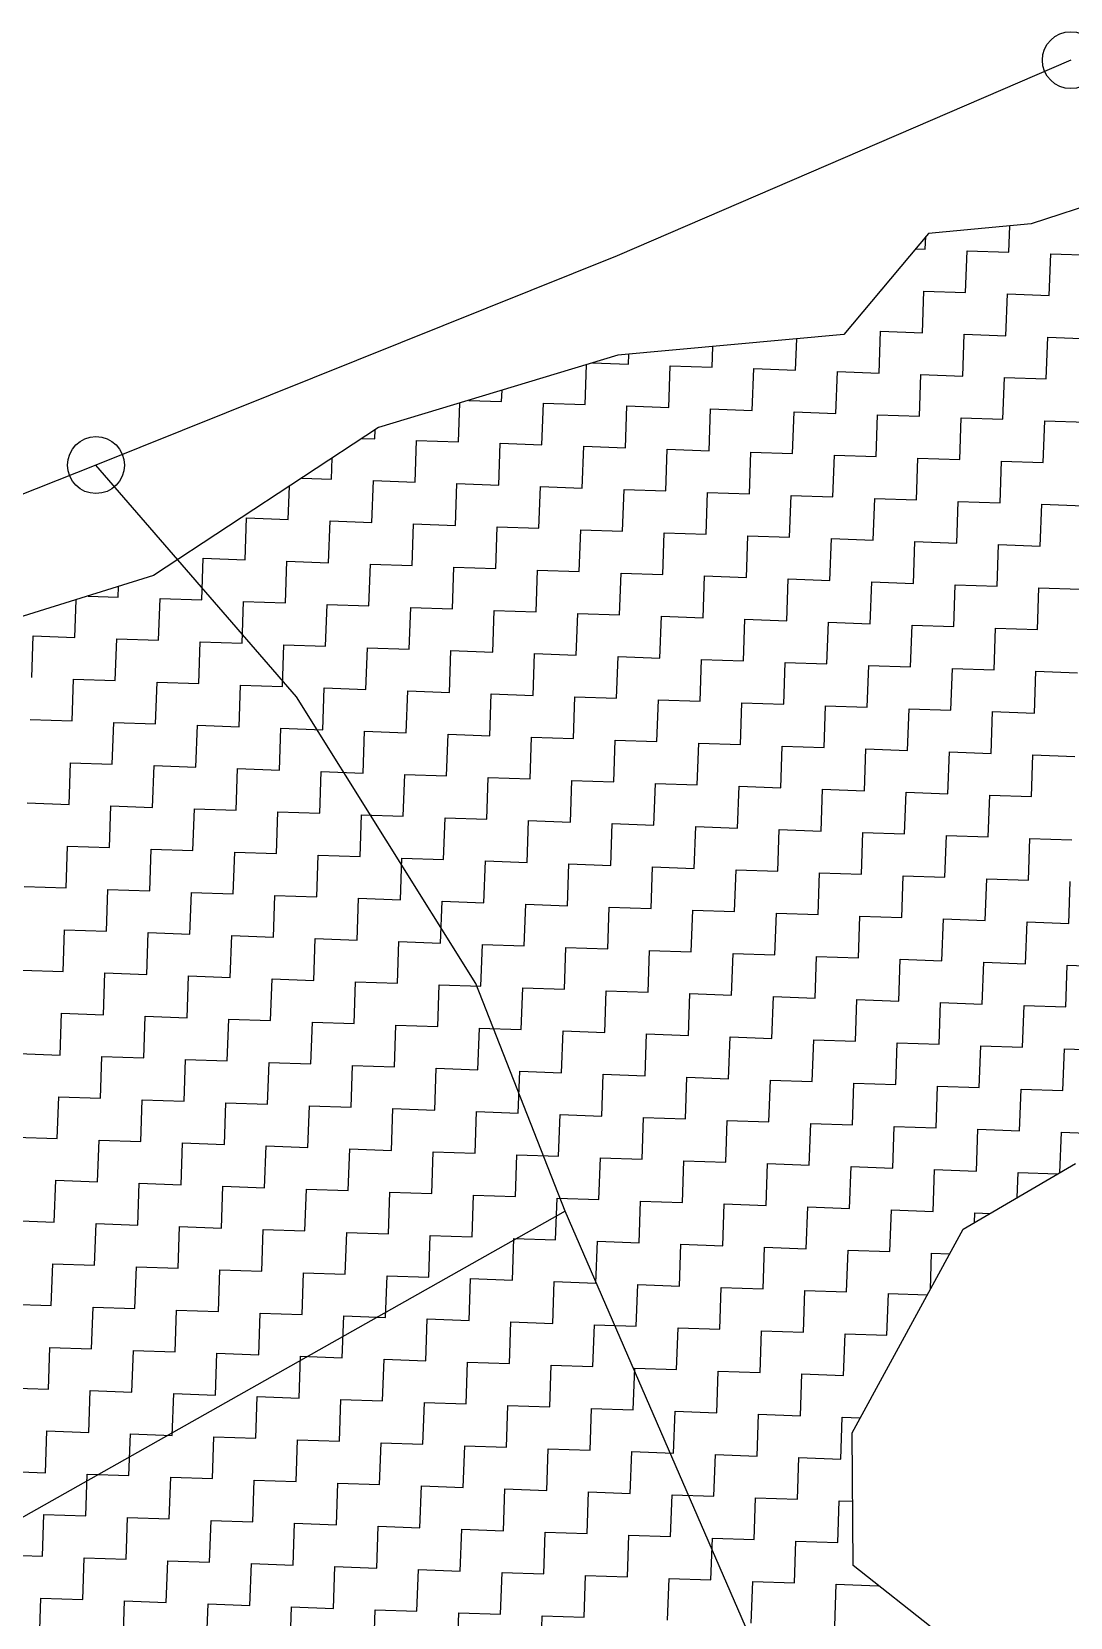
# Model space of a CAD drawing. Header units: metres. Extents: x 287345 to 291891, y 1993918 to 1999987.
# Drawn here: x 289718.4 to 289968.4, y 1999291.8 to 1999673.5 of the extents above; entities that cross this region are included whole.
import ezdxf

# ---------------------------------------------------------------- set-up
doc = ezdxf.new("R2010")
doc.units = ezdxf.units.M
doc.header["$MEASUREMENT"] = 0
for name, color, linetype in [('POLY_HATCH', 12, 'Continuous'), ('POLY_PARCEL', 6, 'Continuous'), ('V_BOUND_LINE', 7, 'Continuous')]:
    doc.layers.add(name, color=color, linetype=linetype)

msp = doc.modelspace()

# ---------------------------------------------------------------- linework, layer by layer
for centre in [(289968.51, 1999666.63), (289733.9, 1999569.15)]:
    msp.add_circle(centre, 6.85)
at = {"layer": 'POLY_HATCH'}
for p, q in [((289985.71, 1999635.98), (289958.99, 1999627.2)), ((289958.99, 1999627.2), (289934.22, 1999624.9)), ((289934.22, 1999624.9), (289913.89, 1999600.61)), ((289913.89, 1999600.61), (289859.49, 1999595.59)), ((289859.49, 1999595.59), (289801.86, 1999578.17)), ((289801.86, 1999578.17), (289747.77, 1999542.56)), ((289747.77, 1999542.56), (289695.75, 1999526.34)), ((289942.63, 1999385.26), (289969.6, 1999400.99)), ((289915.87, 1999336.19), (289942.63, 1999385.26)), ((289916.13, 1999304.22), (289915.87, 1999336.19)), ((289936.42, 1999288.21), (289916.13, 1999304.22))]:
    msp.add_line(p, q, dxfattribs=at)
at = {"layer": 'POLY_HATCH', "linetype": 'Continuous'}
for p, q in [((289953.6, 1999620.41), (289953.82, 1999626.72)), ((289933.49, 1999621.12), (289933.6, 1999624.16)), ((289931.12, 1999621.2), (289933.49, 1999621.12)), ((289943.19, 1999610.71), (289943.55, 1999620.76)), ((289943.55, 1999620.76), (289953.6, 1999620.41)), ((289963.3, 1999610), (289963.66, 1999620.05)), ((289963.66, 1999620.05), (289973.71, 1999619.69)), ((289922.94, 1999611.42), (289923.08, 1999611.42)), ((289923.08, 1999611.42), (289923.09, 1999611.6)), ((289932.78, 1999601.01), (289933.14, 1999611.06)), ((289933.14, 1999611.06), (289943.19, 1999610.71)), ((289952.89, 1999600.3), (289953.24, 1999610.35)), ((289953.24, 1999610.35), (289963.3, 1999610)), ((289922.37, 1999591.31), (289922.73, 1999601.36)), ((289922.73, 1999601.36), (289932.78, 1999601.01)), ((289942.48, 1999590.6), (289942.83, 1999600.65)), ((289942.83, 1999600.65), (289952.89, 1999600.3)), ((289962.59, 1999589.89), (289962.94, 1999599.94)), ((289962.94, 1999599.94), (289973, 1999599.59)), ((289882.15, 1999592.73), (289882.33, 1999597.69)), ((289902.26, 1999592.02), (289902.53, 1999599.56)), ((289851.63, 1999583.75), (289851.97, 1999593.31)), ((289853.41, 1999593.75), (289862.04, 1999593.44)), ((289862.04, 1999593.44), (289862.13, 1999595.83)), ((289871.74, 1999583.03), (289872.1, 1999593.09)), ((289872.1, 1999593.09), (289882.15, 1999592.73)), ((289891.85, 1999582.32), (289892.21, 1999592.38)), ((289892.21, 1999592.38), (289902.26, 1999592.02)), ((289911.96, 1999581.61), (289912.32, 1999591.67)), ((289912.32, 1999591.67), (289922.37, 1999591.31)), ((289932.07, 1999580.9), (289932.42, 1999590.95)), ((289932.42, 1999590.95), (289942.48, 1999590.6)), ((289952.18, 1999580.19), (289952.53, 1999590.24)), ((289952.53, 1999590.24), (289962.59, 1999589.89)), ((289823.6, 1999584.74), (289831.52, 1999584.46)), ((289831.52, 1999584.46), (289831.62, 1999587.16)), ((289821.11, 1999574.76), (289821.44, 1999584.09)), ((289841.22, 1999574.05), (289841.58, 1999584.1)), ((289841.58, 1999584.1), (289851.63, 1999583.75)), ((289861.33, 1999573.34), (289861.69, 1999583.39)), ((289861.69, 1999583.39), (289871.74, 1999583.03)), ((289881.44, 1999572.62), (289881.8, 1999582.68)), ((289881.8, 1999582.68), (289891.85, 1999582.32)), ((289901.55, 1999571.91), (289901.91, 1999581.97)), ((289901.91, 1999581.97), (289911.96, 1999581.61)), ((289921.66, 1999571.2), (289922.01, 1999581.26)), ((289922.01, 1999581.26), (289932.07, 1999580.9)), ((289801, 1999575.47), (289801.08, 1999577.65)), ((289941.77, 1999570.49), (289942.12, 1999580.54)), ((289942.12, 1999580.54), (289952.18, 1999580.19)), ((289961.88, 1999569.78), (289962.23, 1999579.83)), ((289962.23, 1999579.83), (289972.29, 1999579.48)), ((289797.93, 1999575.58), (289801, 1999575.47)), ((289810.7, 1999565.06), (289811.06, 1999575.11)), ((289811.06, 1999575.11), (289821.11, 1999574.76)), ((289830.81, 1999564.35), (289831.17, 1999574.4)), ((289831.17, 1999574.4), (289841.22, 1999574.05)), ((289850.92, 1999563.64), (289851.28, 1999573.69)), ((289851.28, 1999573.69), (289861.33, 1999573.34)), ((289871.03, 1999562.93), (289871.39, 1999572.98)), ((289871.39, 1999572.98), (289881.44, 1999572.62)), ((289790.59, 1999565.77), (289790.77, 1999570.87)), ((289891.14, 1999562.21), (289891.49, 1999572.27)), ((289891.49, 1999572.27), (289901.55, 1999571.91)), ((289911.25, 1999561.5), (289911.6, 1999571.56)), ((289911.6, 1999571.56), (289921.66, 1999571.2)), ((289931.36, 1999560.79), (289931.71, 1999570.84)), ((289931.71, 1999570.84), (289941.77, 1999570.49)), ((289951.47, 1999560.08), (289951.82, 1999570.13)), ((289951.82, 1999570.13), (289961.88, 1999569.78)), ((289783.41, 1999566.03), (289790.59, 1999565.77)), ((289800.29, 1999555.36), (289800.65, 1999565.42)), ((289800.65, 1999565.42), (289810.7, 1999565.06)), ((289780.18, 1999556.07), (289780.47, 1999564.09)), ((289820.4, 1999554.65), (289820.76, 1999564.7)), ((289820.76, 1999564.7), (289830.81, 1999564.35)), ((289840.51, 1999553.94), (289840.87, 1999563.99)), ((289840.87, 1999563.99), (289850.92, 1999563.64)), ((289860.62, 1999553.23), (289860.98, 1999563.28)), ((289860.98, 1999563.28), (289871.03, 1999562.93)), ((289880.73, 1999552.51), (289881.08, 1999562.57)), ((289881.08, 1999562.57), (289891.14, 1999562.21)), ((289900.84, 1999551.8), (289901.19, 1999561.86)), ((289901.19, 1999561.86), (289911.25, 1999561.5)), ((289920.95, 1999551.09), (289921.3, 1999561.15)), ((289921.3, 1999561.15), (289931.36, 1999560.79)), ((289941.06, 1999550.38), (289941.41, 1999560.43)), ((289941.41, 1999560.43), (289951.47, 1999560.08)), ((289961.16, 1999549.67), (289961.52, 1999559.72)), ((289961.52, 1999559.72), (289971.57, 1999559.37)), ((289769.77, 1999546.37), (289770.13, 1999556.43)), ((289770.13, 1999556.43), (289780.18, 1999556.07)), ((289789.88, 1999545.66), (289790.24, 1999555.72)), ((289790.24, 1999555.72), (289800.29, 1999555.36)), ((289809.99, 1999544.95), (289810.35, 1999555.01)), ((289810.35, 1999555.01), (289820.4, 1999554.65)), ((289830.1, 1999544.24), (289830.46, 1999554.29)), ((289830.46, 1999554.29), (289840.51, 1999553.94)), ((289850.21, 1999543.53), (289850.57, 1999553.58)), ((289850.57, 1999553.58), (289860.62, 1999553.23)), ((289870.32, 1999542.82), (289870.67, 1999552.87)), ((289870.67, 1999552.87), (289880.73, 1999552.51)), ((289890.43, 1999542.1), (289890.78, 1999552.16)), ((289890.78, 1999552.16), (289900.84, 1999551.8)), ((289910.54, 1999541.39), (289910.89, 1999551.45)), ((289910.89, 1999551.45), (289920.95, 1999551.09)), ((289930.65, 1999540.68), (289931, 1999550.74)), ((289931, 1999550.74), (289941.06, 1999550.38)), ((289759.36, 1999536.68), (289759.72, 1999546.73)), ((289759.72, 1999546.73), (289769.77, 1999546.37)), ((289950.75, 1999539.97), (289951.11, 1999550.02)), ((289951.11, 1999550.02), (289961.16, 1999549.67)), ((289779.47, 1999535.96), (289779.83, 1999546.02)), ((289779.83, 1999546.02), (289789.88, 1999545.66)), ((289799.58, 1999535.25), (289799.94, 1999545.31)), ((289799.94, 1999545.31), (289809.99, 1999544.95)), ((289819.69, 1999534.54), (289820.05, 1999544.6)), ((289820.05, 1999544.6), (289830.1, 1999544.24)), ((289839.8, 1999533.83), (289840.16, 1999543.88)), ((289840.16, 1999543.88), (289850.21, 1999543.53)), ((289859.91, 1999533.12), (289860.26, 1999543.17)), ((289860.26, 1999543.17), (289870.32, 1999542.82)), ((289880.02, 1999532.41), (289880.37, 1999542.46)), ((289880.37, 1999542.46), (289890.43, 1999542.1)), ((289739.25, 1999537.39), (289739.34, 1999539.94)), ((289900.13, 1999531.69), (289900.48, 1999541.75)), ((289900.48, 1999541.75), (289910.54, 1999541.39)), ((289920.24, 1999530.98), (289920.59, 1999541.04)), ((289920.59, 1999541.04), (289930.65, 1999540.68)), ((289940.34, 1999530.27), (289940.7, 1999540.33)), ((289940.7, 1999540.33), (289950.75, 1999539.97)), ((289960.45, 1999529.56), (289960.81, 1999539.61)), ((289960.81, 1999539.61), (289970.86, 1999539.26)), ((289728.84, 1999527.69), (289729.17, 1999536.76)), ((289731.99, 1999537.64), (289739.25, 1999537.39)), ((289748.95, 1999526.98), (289749.31, 1999537.03)), ((289749.31, 1999537.03), (289759.36, 1999536.68)), ((289769.06, 1999526.27), (289769.42, 1999536.32)), ((289769.42, 1999536.32), (289779.47, 1999535.96)), ((289789.17, 1999525.55), (289789.53, 1999535.61)), ((289789.53, 1999535.61), (289799.58, 1999535.25)), ((289809.28, 1999524.84), (289809.64, 1999534.9)), ((289809.64, 1999534.9), (289819.69, 1999534.54)), ((289829.39, 1999524.13), (289829.74, 1999534.18)), ((289829.74, 1999534.18), (289839.8, 1999533.83)), ((289849.5, 1999523.42), (289849.85, 1999533.47)), ((289849.85, 1999533.47), (289859.91, 1999533.12)), ((289869.61, 1999522.71), (289869.96, 1999532.76)), ((289869.96, 1999532.76), (289880.02, 1999532.41)), ((289889.72, 1999522), (289890.07, 1999532.05)), ((289890.07, 1999532.05), (289900.13, 1999531.69)), ((289909.82, 1999521.28), (289910.18, 1999531.34)), ((289910.18, 1999531.34), (289920.24, 1999530.98)), ((289718.43, 1999517.99), (289718.79, 1999528.04)), ((289718.79, 1999528.04), (289728.84, 1999527.69)), ((289738.54, 1999517.28), (289738.9, 1999527.33)), ((289738.9, 1999527.33), (289748.95, 1999526.98)), ((289929.93, 1999520.57), (289930.29, 1999530.63)), ((289930.29, 1999530.63), (289940.34, 1999530.27)), ((289950.04, 1999519.86), (289950.4, 1999529.92)), ((289950.4, 1999529.92), (289960.45, 1999529.56)), ((289758.65, 1999516.57), (289759.01, 1999526.62)), ((289759.01, 1999526.62), (289769.06, 1999526.27)), ((289778.76, 1999515.85), (289779.12, 1999525.91)), ((289779.12, 1999525.91), (289789.17, 1999525.55)), ((289798.87, 1999515.14), (289799.23, 1999525.2)), ((289799.23, 1999525.2), (289809.28, 1999524.84)), ((289818.98, 1999514.43), (289819.33, 1999524.49)), ((289819.33, 1999524.49), (289829.39, 1999524.13)), ((289839.09, 1999513.72), (289839.44, 1999523.77)), ((289839.44, 1999523.77), (289849.5, 1999523.42)), ((289859.2, 1999513.01), (289859.55, 1999523.06)), ((289859.55, 1999523.06), (289869.61, 1999522.71)), ((289879.31, 1999512.3), (289879.66, 1999522.35)), ((289879.66, 1999522.35), (289889.72, 1999522)), ((289899.41, 1999511.59), (289899.77, 1999521.64)), ((289899.77, 1999521.64), (289909.82, 1999521.28)), ((289919.52, 1999510.87), (289919.88, 1999520.93)), ((289919.88, 1999520.93), (289929.93, 1999520.57)), ((289939.63, 1999510.16), (289939.99, 1999520.22)), ((289939.99, 1999520.22), (289950.04, 1999519.86)), ((289728.13, 1999507.58), (289728.49, 1999517.63)), ((289728.49, 1999517.63), (289738.54, 1999517.28)), ((289748.24, 1999506.87), (289748.6, 1999516.92)), ((289748.6, 1999516.92), (289758.65, 1999516.57)), ((289768.35, 1999506.16), (289768.71, 1999516.21)), ((289768.71, 1999516.21), (289778.76, 1999515.85)), ((289959.74, 1999509.45), (289960.1, 1999519.51)), ((289960.1, 1999519.51), (289970.15, 1999519.15)), ((289788.46, 1999505.44), (289788.82, 1999515.5)), ((289788.82, 1999515.5), (289798.87, 1999515.14)), ((289808.57, 1999504.73), (289808.92, 1999514.79)), ((289808.92, 1999514.79), (289818.98, 1999514.43)), ((289828.68, 1999504.02), (289829.03, 1999514.08)), ((289829.03, 1999514.08), (289839.09, 1999513.72)), ((289848.79, 1999503.31), (289849.14, 1999513.36)), ((289849.14, 1999513.36), (289859.2, 1999513.01)), ((289868.9, 1999502.6), (289869.25, 1999512.65)), ((289869.25, 1999512.65), (289879.31, 1999512.3)), ((289889, 1999501.89), (289889.36, 1999511.94)), ((289889.36, 1999511.94), (289899.41, 1999511.59)), ((289909.11, 1999501.17), (289909.47, 1999511.23)), ((289909.47, 1999511.23), (289919.52, 1999510.87)), ((289929.22, 1999500.46), (289929.58, 1999510.52)), ((289929.58, 1999510.52), (289939.63, 1999510.16)), ((289949.33, 1999499.75), (289949.69, 1999509.81)), ((289949.69, 1999509.81), (289959.74, 1999509.45)), ((289718.08, 1999507.93), (289728.13, 1999507.58)), ((289737.83, 1999497.17), (289738.19, 1999507.22)), ((289738.19, 1999507.22), (289748.24, 1999506.87)), ((289757.94, 1999496.46), (289758.3, 1999506.51)), ((289758.3, 1999506.51), (289768.35, 1999506.16)), ((289778.05, 1999495.75), (289778.4, 1999505.8)), ((289778.4, 1999505.8), (289788.46, 1999505.44)), ((289798.16, 1999495.03), (289798.51, 1999505.09)), ((289798.51, 1999505.09), (289808.57, 1999504.73)), ((289818.27, 1999494.32), (289818.62, 1999504.38)), ((289818.62, 1999504.38), (289828.68, 1999504.02)), ((289838.38, 1999493.61), (289838.73, 1999503.67)), ((289838.73, 1999503.67), (289848.79, 1999503.31)), ((289858.49, 1999492.9), (289858.84, 1999502.95)), ((289858.84, 1999502.95), (289868.9, 1999502.6)), ((289878.59, 1999492.19), (289878.95, 1999502.24)), ((289878.95, 1999502.24), (289889, 1999501.89)), ((289898.7, 1999491.48), (289899.06, 1999501.53)), ((289899.06, 1999501.53), (289909.11, 1999501.17)), ((289918.81, 1999490.76), (289919.17, 1999500.82)), ((289919.17, 1999500.82), (289929.22, 1999500.46)), ((289727.42, 1999487.47), (289727.78, 1999497.52)), ((289727.78, 1999497.52), (289737.83, 1999497.17)), ((289747.53, 1999486.76), (289747.89, 1999496.81)), ((289747.89, 1999496.81), (289757.94, 1999496.46)), ((289938.92, 1999490.05), (289939.28, 1999500.11)), ((289939.28, 1999500.11), (289949.33, 1999499.75)), ((289959.03, 1999489.34), (289959.39, 1999499.4)), ((289959.39, 1999499.4), (289969.44, 1999499.04)), ((289767.64, 1999486.05), (289767.99, 1999496.1)), ((289767.99, 1999496.1), (289778.05, 1999495.75)), ((289787.75, 1999485.34), (289788.1, 1999495.39)), ((289788.1, 1999495.39), (289798.16, 1999495.03)), ((289807.86, 1999484.62), (289808.21, 1999494.68)), ((289808.21, 1999494.68), (289818.27, 1999494.32)), ((289827.97, 1999483.91), (289828.32, 1999493.97)), ((289828.32, 1999493.97), (289838.38, 1999493.61)), ((289848.07, 1999483.2), (289848.43, 1999493.26)), ((289848.43, 1999493.26), (289858.49, 1999492.9)), ((289868.18, 1999482.49), (289868.54, 1999492.54)), ((289868.54, 1999492.54), (289878.59, 1999492.19)), ((289888.29, 1999481.78), (289888.65, 1999491.83)), ((289888.65, 1999491.83), (289898.7, 1999491.48)), ((289908.4, 1999481.07), (289908.76, 1999491.12)), ((289908.76, 1999491.12), (289918.81, 1999490.76)), ((289928.51, 1999480.35), (289928.87, 1999490.41)), ((289928.87, 1999490.41), (289938.92, 1999490.05)), ((289948.62, 1999479.64), (289948.98, 1999489.7)), ((289948.98, 1999489.7), (289959.03, 1999489.34)), ((289717.37, 1999487.83), (289727.42, 1999487.47)), ((289737.12, 1999477.06), (289737.48, 1999487.11)), ((289737.48, 1999487.11), (289747.53, 1999486.76)), ((289757.23, 1999476.35), (289757.58, 1999486.4)), ((289757.58, 1999486.4), (289767.64, 1999486.05)), ((289777.34, 1999475.64), (289777.69, 1999485.69)), ((289777.69, 1999485.69), (289787.75, 1999485.34)), ((289797.45, 1999474.93), (289797.8, 1999484.98)), ((289797.8, 1999484.98), (289807.86, 1999484.62)), ((289817.56, 1999474.21), (289817.91, 1999484.27)), ((289817.91, 1999484.27), (289827.97, 1999483.91)), ((289837.66, 1999473.5), (289838.02, 1999483.56)), ((289838.02, 1999483.56), (289848.07, 1999483.2)), ((289857.77, 1999472.79), (289858.13, 1999482.84)), ((289858.13, 1999482.84), (289868.18, 1999482.49)), ((289877.88, 1999472.08), (289878.24, 1999482.13)), ((289878.24, 1999482.13), (289888.29, 1999481.78)), ((289897.99, 1999471.37), (289898.35, 1999481.42)), ((289898.35, 1999481.42), (289908.4, 1999481.07)), ((289918.1, 1999470.66), (289918.46, 1999480.71)), ((289918.46, 1999480.71), (289928.51, 1999480.35)), ((289938.21, 1999469.94), (289938.57, 1999480)), ((289938.57, 1999480), (289948.62, 1999479.64)), ((289958.32, 1999469.23), (289958.67, 1999479.29)), ((289958.67, 1999479.29), (289968.73, 1999478.93)), ((289726.71, 1999467.36), (289727.07, 1999477.42)), ((289727.07, 1999477.42), (289737.12, 1999477.06)), ((289746.82, 1999466.65), (289747.17, 1999476.7)), ((289747.17, 1999476.7), (289757.23, 1999476.35)), ((289766.93, 1999465.94), (289767.28, 1999475.99)), ((289767.28, 1999475.99), (289777.34, 1999475.64)), ((289787.04, 1999465.23), (289787.39, 1999475.28)), ((289787.39, 1999475.28), (289797.45, 1999474.93)), ((289807.15, 1999464.51), (289807.5, 1999474.57)), ((289807.5, 1999474.57), (289817.56, 1999474.21)), ((289827.25, 1999463.8), (289827.61, 1999473.86)), ((289827.61, 1999473.86), (289837.66, 1999473.5)), ((289847.36, 1999463.09), (289847.72, 1999473.15)), ((289847.72, 1999473.15), (289857.77, 1999472.79)), ((289867.47, 1999462.38), (289867.83, 1999472.43)), ((289867.83, 1999472.43), (289877.88, 1999472.08)), ((289887.58, 1999461.67), (289887.94, 1999471.72)), ((289887.94, 1999471.72), (289897.99, 1999471.37)), ((289907.69, 1999460.96), (289908.05, 1999471.01)), ((289908.05, 1999471.01), (289918.1, 1999470.66)), ((289927.8, 1999460.25), (289928.15, 1999470.3)), ((289928.15, 1999470.3), (289938.21, 1999469.94)), ((289716.65, 1999467.72), (289726.71, 1999467.36)), ((289736.41, 1999456.95), (289736.76, 1999467.01)), ((289736.76, 1999467.01), (289746.82, 1999466.65)), ((289756.52, 1999456.24), (289756.87, 1999466.29)), ((289756.87, 1999466.29), (289766.93, 1999465.94)), ((289947.91, 1999459.53), (289948.26, 1999469.59)), ((289948.26, 1999469.59), (289958.32, 1999469.23)), ((289968.02, 1999458.82), (289968.37, 1999468.88)), ((289776.63, 1999455.53), (289776.98, 1999465.58)), ((289776.98, 1999465.58), (289787.04, 1999465.23)), ((289796.73, 1999454.82), (289797.09, 1999464.87)), ((289797.09, 1999464.87), (289807.15, 1999464.51)), ((289816.84, 1999454.1), (289817.2, 1999464.16)), ((289817.2, 1999464.16), (289827.25, 1999463.8)), ((289836.95, 1999453.39), (289837.31, 1999463.45)), ((289837.31, 1999463.45), (289847.36, 1999463.09)), ((289857.06, 1999452.68), (289857.42, 1999462.74)), ((289857.42, 1999462.74), (289867.47, 1999462.38)), ((289877.17, 1999451.97), (289877.53, 1999462.02)), ((289877.53, 1999462.02), (289887.58, 1999461.67)), ((289897.28, 1999451.26), (289897.64, 1999461.31)), ((289897.64, 1999461.31), (289907.69, 1999460.96)), ((289917.39, 1999450.55), (289917.74, 1999460.6)), ((289917.74, 1999460.6), (289927.8, 1999460.25)), ((289937.5, 1999449.84), (289937.85, 1999459.89)), ((289937.85, 1999459.89), (289947.91, 1999459.53)), ((289957.61, 1999449.12), (289957.96, 1999459.18)), ((289957.96, 1999459.18), (289968.02, 1999458.82)), ((289726, 1999447.25), (289726.35, 1999457.31)), ((289726.35, 1999457.31), (289736.41, 1999456.95)), ((289746.11, 1999446.54), (289746.46, 1999456.6)), ((289746.46, 1999456.6), (289756.52, 1999456.24)), ((289766.22, 1999445.83), (289766.57, 1999455.88)), ((289766.57, 1999455.88), (289776.63, 1999455.53)), ((289786.32, 1999445.12), (289786.68, 1999455.17)), ((289786.68, 1999455.17), (289796.73, 1999454.82)), ((289806.43, 1999444.41), (289806.79, 1999454.46)), ((289806.79, 1999454.46), (289816.84, 1999454.1)), ((289826.54, 1999443.69), (289826.9, 1999453.75)), ((289826.9, 1999453.75), (289836.95, 1999453.39)), ((289846.65, 1999442.98), (289847.01, 1999453.04)), ((289847.01, 1999453.04), (289857.06, 1999452.68)), ((289866.76, 1999442.27), (289867.12, 1999452.33)), ((289867.12, 1999452.33), (289877.17, 1999451.97)), ((289886.87, 1999441.56), (289887.23, 1999451.61)), ((289887.23, 1999451.61), (289897.28, 1999451.26)), ((289906.98, 1999440.85), (289907.33, 1999450.9)), ((289907.33, 1999450.9), (289917.39, 1999450.55)), ((289715.94, 1999447.61), (289726, 1999447.25)), ((289927.09, 1999440.14), (289927.44, 1999450.19)), ((289927.44, 1999450.19), (289937.5, 1999449.84)), ((289947.2, 1999439.42), (289947.55, 1999449.48)), ((289947.55, 1999449.48), (289957.61, 1999449.12)), ((289967.31, 1999438.71), (289967.66, 1999448.77)), ((289967.66, 1999448.77), (289977.72, 1999448.41)), ((289735.7, 1999436.84), (289736.05, 1999446.9)), ((289736.05, 1999446.9), (289746.11, 1999446.54)), ((289755.81, 1999436.13), (289756.16, 1999446.18)), ((289756.16, 1999446.18), (289766.22, 1999445.83)), ((289775.91, 1999435.42), (289776.27, 1999445.47)), ((289776.27, 1999445.47), (289786.32, 1999445.12)), ((289796.02, 1999434.71), (289796.38, 1999444.76)), ((289796.38, 1999444.76), (289806.43, 1999444.41)), ((289816.13, 1999434), (289816.49, 1999444.05)), ((289816.49, 1999444.05), (289826.54, 1999443.69)), ((289836.24, 1999433.28), (289836.6, 1999443.34)), ((289836.6, 1999443.34), (289846.65, 1999442.98)), ((289856.35, 1999432.57), (289856.71, 1999442.63)), ((289856.71, 1999442.63), (289866.76, 1999442.27)), ((289876.46, 1999431.86), (289876.82, 1999441.92)), ((289876.82, 1999441.92), (289886.87, 1999441.56)), ((289896.57, 1999431.15), (289896.92, 1999441.2)), ((289896.92, 1999441.2), (289906.98, 1999440.85)), ((289916.68, 1999430.44), (289917.03, 1999440.49)), ((289917.03, 1999440.49), (289927.09, 1999440.14)), ((289936.79, 1999429.73), (289937.14, 1999439.78)), ((289937.14, 1999439.78), (289947.2, 1999439.42)), ((289725.29, 1999427.14), (289725.64, 1999437.2)), ((289725.64, 1999437.2), (289735.7, 1999436.84)), ((289745.4, 1999426.43), (289745.75, 1999436.49)), ((289745.75, 1999436.49), (289755.81, 1999436.13)), ((289765.5, 1999425.72), (289765.86, 1999435.77)), ((289765.86, 1999435.77), (289775.91, 1999435.42)), ((289956.9, 1999429.01), (289957.25, 1999439.07)), ((289957.25, 1999439.07), (289967.31, 1999438.71)), ((289785.61, 1999425.01), (289785.97, 1999435.06)), ((289785.97, 1999435.06), (289796.02, 1999434.71)), ((289805.72, 1999424.3), (289806.08, 1999434.35)), ((289806.08, 1999434.35), (289816.13, 1999434)), ((289825.83, 1999423.59), (289826.19, 1999433.64)), ((289826.19, 1999433.64), (289836.24, 1999433.28)), ((289845.94, 1999422.87), (289846.3, 1999432.93)), ((289846.3, 1999432.93), (289856.35, 1999432.57)), ((289866.05, 1999422.16), (289866.4, 1999432.22)), ((289866.4, 1999432.22), (289876.46, 1999431.86)), ((289886.16, 1999421.45), (289886.51, 1999431.51)), ((289886.51, 1999431.51), (289896.57, 1999431.15)), ((289906.27, 1999420.74), (289906.62, 1999430.79)), ((289906.62, 1999430.79), (289916.68, 1999430.44)), ((289926.38, 1999420.03), (289926.73, 1999430.08)), ((289926.73, 1999430.08), (289936.79, 1999429.73)), ((289946.48, 1999419.32), (289946.84, 1999429.37)), ((289946.84, 1999429.37), (289956.9, 1999429.01)), ((289966.59, 1999418.6), (289966.95, 1999428.66)), ((289966.95, 1999428.66), (289977, 1999428.3)), ((289715.23, 1999427.5), (289725.29, 1999427.14)), ((289734.98, 1999416.73), (289735.34, 1999426.79)), ((289735.34, 1999426.79), (289745.4, 1999426.43)), ((289755.09, 1999416.02), (289755.45, 1999426.08)), ((289755.45, 1999426.08), (289765.5, 1999425.72)), ((289775.2, 1999415.31), (289775.56, 1999425.36)), ((289775.56, 1999425.36), (289785.61, 1999425.01)), ((289795.31, 1999414.6), (289795.67, 1999424.65)), ((289795.67, 1999424.65), (289805.72, 1999424.3)), ((289815.42, 1999413.89), (289815.78, 1999423.94)), ((289815.78, 1999423.94), (289825.83, 1999423.59)), ((289835.53, 1999413.18), (289835.89, 1999423.23)), ((289835.89, 1999423.23), (289845.94, 1999422.87)), ((289855.64, 1999412.46), (289855.99, 1999422.52)), ((289855.99, 1999422.52), (289866.05, 1999422.16)), ((289875.75, 1999411.75), (289876.1, 1999421.81)), ((289876.1, 1999421.81), (289886.16, 1999421.45)), ((289895.86, 1999411.04), (289896.21, 1999421.09)), ((289896.21, 1999421.09), (289906.27, 1999420.74)), ((289915.97, 1999410.33), (289916.32, 1999420.38)), ((289916.32, 1999420.38), (289926.38, 1999420.03)), ((289724.57, 1999407.03), (289724.93, 1999417.09)), ((289724.93, 1999417.09), (289734.98, 1999416.73)), ((289936.07, 1999409.62), (289936.43, 1999419.67)), ((289936.43, 1999419.67), (289946.48, 1999419.32)), ((289956.18, 1999408.91), (289956.54, 1999418.96)), ((289956.54, 1999418.96), (289966.59, 1999418.6)), ((289744.68, 1999406.32), (289745.04, 1999416.38)), ((289745.04, 1999416.38), (289755.09, 1999416.02)), ((289764.79, 1999405.61), (289765.15, 1999415.67)), ((289765.15, 1999415.67), (289775.2, 1999415.31)), ((289784.9, 1999404.9), (289785.26, 1999414.95)), ((289785.26, 1999414.95), (289795.31, 1999414.6)), ((289805.01, 1999404.19), (289805.37, 1999414.24)), ((289805.37, 1999414.24), (289815.42, 1999413.89)), ((289825.12, 1999403.48), (289825.48, 1999413.53)), ((289825.48, 1999413.53), (289835.53, 1999413.18)), ((289845.23, 1999402.76), (289845.58, 1999412.82)), ((289845.58, 1999412.82), (289855.64, 1999412.46)), ((289865.34, 1999402.05), (289865.69, 1999412.11)), ((289865.69, 1999412.11), (289875.75, 1999411.75)), ((289885.45, 1999401.34), (289885.8, 1999411.4)), ((289885.8, 1999411.4), (289895.86, 1999411.04)), ((289905.56, 1999400.63), (289905.91, 1999410.68)), ((289905.91, 1999410.68), (289915.97, 1999410.33)), ((289925.66, 1999399.92), (289926.02, 1999409.97)), ((289926.02, 1999409.97), (289936.07, 1999409.62)), ((289945.77, 1999399.21), (289946.13, 1999409.26)), ((289946.13, 1999409.26), (289956.18, 1999408.91)), ((289714.52, 1999407.39), (289724.57, 1999407.03)), ((289734.27, 1999396.62), (289734.63, 1999406.68)), ((289734.63, 1999406.68), (289744.68, 1999406.32)), ((289754.38, 1999395.91), (289754.74, 1999405.97)), ((289754.74, 1999405.97), (289764.79, 1999405.61)), ((289774.49, 1999395.2), (289774.85, 1999405.26)), ((289774.85, 1999405.26), (289784.9, 1999404.9)), ((289965.89, 1999398.82), (289966.24, 1999408.55)), ((289966.24, 1999408.55), (289976.29, 1999408.19)), ((289794.6, 1999394.49), (289794.96, 1999404.54)), ((289794.96, 1999404.54), (289805.01, 1999404.19)), ((289814.71, 1999393.78), (289815.07, 1999403.83)), ((289815.07, 1999403.83), (289825.12, 1999403.48)), ((289834.82, 1999393.07), (289835.17, 1999403.12)), ((289835.17, 1999403.12), (289845.23, 1999402.76)), ((289854.93, 1999392.35), (289855.28, 1999402.41)), ((289855.28, 1999402.41), (289865.34, 1999402.05)), ((289875.04, 1999391.64), (289875.39, 1999401.7)), ((289875.39, 1999401.7), (289885.45, 1999401.34)), ((289895.15, 1999390.93), (289895.5, 1999400.99)), ((289895.5, 1999400.99), (289905.56, 1999400.63)), ((289915.25, 1999390.22), (289915.61, 1999400.27)), ((289915.61, 1999400.27), (289925.66, 1999399.92)), ((289935.36, 1999389.51), (289935.72, 1999399.56)), ((289935.72, 1999399.56), (289945.77, 1999399.21)), ((289955.61, 1999392.83), (289955.83, 1999398.85)), ((289955.83, 1999398.85), (289965.36, 1999398.51)), ((289723.86, 1999386.93), (289724.22, 1999396.98)), ((289724.22, 1999396.98), (289734.27, 1999396.62)), ((289743.97, 1999386.21), (289744.33, 1999396.27)), ((289744.33, 1999396.27), (289754.38, 1999395.91)), ((289764.08, 1999385.5), (289764.44, 1999395.56)), ((289764.44, 1999395.56), (289774.49, 1999395.2)), ((289784.19, 1999384.79), (289784.55, 1999394.85)), ((289784.55, 1999394.85), (289794.6, 1999394.49)), ((289804.3, 1999384.08), (289804.65, 1999394.13)), ((289804.65, 1999394.13), (289814.71, 1999393.78)), ((289824.41, 1999383.37), (289824.76, 1999393.42)), ((289824.76, 1999393.42), (289834.82, 1999393.07)), ((289844.52, 1999382.66), (289844.87, 1999392.71)), ((289844.87, 1999392.71), (289854.93, 1999392.35)), ((289864.63, 1999381.94), (289864.98, 1999392)), ((289864.98, 1999392), (289875.04, 1999391.64)), ((289884.73, 1999381.23), (289885.09, 1999391.29)), ((289885.09, 1999391.29), (289895.15, 1999390.93)), ((289904.84, 1999380.52), (289905.2, 1999390.58)), ((289905.2, 1999390.58), (289915.25, 1999390.22)), ((289924.95, 1999379.81), (289925.31, 1999389.86)), ((289925.31, 1999389.86), (289935.36, 1999389.51)), ((289713.81, 1999387.28), (289723.86, 1999386.93)), ((289733.56, 1999376.52), (289733.92, 1999386.57)), ((289733.92, 1999386.57), (289743.97, 1999386.21)), ((289945.34, 1999386.84), (289945.42, 1999389.15)), ((289945.42, 1999389.15), (289949.08, 1999389.02)), ((289753.67, 1999375.8), (289754.03, 1999385.86)), ((289754.03, 1999385.86), (289764.08, 1999385.5)), ((289773.78, 1999375.09), (289774.14, 1999385.15)), ((289774.14, 1999385.15), (289784.19, 1999384.79)), ((289793.89, 1999374.38), (289794.24, 1999384.43)), ((289794.24, 1999384.43), (289804.3, 1999384.08)), ((289814, 1999373.67), (289814.35, 1999383.72)), ((289814.35, 1999383.72), (289824.41, 1999383.37)), ((289834.11, 1999372.96), (289834.46, 1999383.01)), ((289834.46, 1999383.01), (289844.52, 1999382.66)), ((289854.22, 1999372.25), (289854.57, 1999382.3)), ((289854.57, 1999382.3), (289864.63, 1999381.94)), ((289874.32, 1999371.53), (289874.68, 1999381.59)), ((289874.68, 1999381.59), (289884.73, 1999381.23)), ((289894.43, 1999370.82), (289894.79, 1999380.88)), ((289894.79, 1999380.88), (289904.84, 1999380.52)), ((289914.54, 1999370.11), (289914.9, 1999380.17)), ((289914.9, 1999380.17), (289924.95, 1999379.81)), ((289934.7, 1999370.72), (289935.01, 1999379.45)), ((289935.01, 1999379.45), (289939.38, 1999379.3)), ((289723.15, 1999366.82), (289723.51, 1999376.87)), ((289723.51, 1999376.87), (289733.56, 1999376.52)), ((289743.26, 1999366.1), (289743.62, 1999376.16)), ((289743.62, 1999376.16), (289753.67, 1999375.8)), ((289763.37, 1999365.39), (289763.73, 1999375.45)), ((289763.73, 1999375.45), (289773.78, 1999375.09)), ((289783.48, 1999364.68), (289783.83, 1999374.74)), ((289783.83, 1999374.74), (289793.89, 1999374.38)), ((289803.59, 1999363.97), (289803.94, 1999374.02)), ((289803.94, 1999374.02), (289814, 1999373.67)), ((289823.7, 1999363.26), (289824.05, 1999373.31)), ((289824.05, 1999373.31), (289834.11, 1999372.96)), ((289843.81, 1999362.55), (289844.16, 1999372.6)), ((289844.16, 1999372.6), (289854.22, 1999372.25)), ((289863.91, 1999361.84), (289864.27, 1999371.89)), ((289864.27, 1999371.89), (289874.32, 1999371.53)), ((289884.02, 1999361.12), (289884.38, 1999371.18)), ((289884.38, 1999371.18), (289894.43, 1999370.82)), ((289713.1, 1999367.17), (289723.15, 1999366.82)), ((289904.13, 1999360.41), (289904.49, 1999370.47)), ((289904.49, 1999370.47), (289914.54, 1999370.11)), ((289924.24, 1999359.7), (289924.6, 1999369.76)), ((289924.6, 1999369.76), (289933.99, 1999369.42)), ((289732.85, 1999356.41), (289733.21, 1999366.46)), ((289733.21, 1999366.46), (289743.26, 1999366.1)), ((289752.96, 1999355.69), (289753.31, 1999365.75)), ((289753.31, 1999365.75), (289763.37, 1999365.39)), ((289773.07, 1999354.98), (289773.42, 1999365.04)), ((289773.42, 1999365.04), (289783.48, 1999364.68)), ((289793.18, 1999354.27), (289793.53, 1999364.33)), ((289793.53, 1999364.33), (289803.59, 1999363.97)), ((289813.29, 1999353.56), (289813.64, 1999363.61)), ((289813.64, 1999363.61), (289823.7, 1999363.26)), ((289833.4, 1999352.85), (289833.75, 1999362.9)), ((289833.75, 1999362.9), (289843.81, 1999362.55)), ((289853.5, 1999352.14), (289853.86, 1999362.19)), ((289853.86, 1999362.19), (289863.91, 1999361.84)), ((289873.61, 1999351.42), (289873.97, 1999361.48)), ((289873.97, 1999361.48), (289884.02, 1999361.12)), ((289893.72, 1999350.71), (289894.08, 1999360.77)), ((289894.08, 1999360.77), (289904.13, 1999360.41)), ((289913.83, 1999350), (289914.19, 1999360.06)), ((289914.19, 1999360.06), (289924.24, 1999359.7)), ((289722.44, 1999346.71), (289722.8, 1999356.76)), ((289722.8, 1999356.76), (289732.85, 1999356.41)), ((289742.55, 1999346), (289742.9, 1999356.05)), ((289742.9, 1999356.05), (289752.96, 1999355.69)), ((289762.66, 1999345.28), (289763.01, 1999355.34)), ((289763.01, 1999355.34), (289773.07, 1999354.98)), ((289782.77, 1999344.57), (289783.12, 1999354.63)), ((289783.12, 1999354.63), (289793.18, 1999354.27)), ((289802.88, 1999343.86), (289803.23, 1999353.92)), ((289803.23, 1999353.92), (289813.29, 1999353.56)), ((289822.98, 1999343.15), (289823.34, 1999353.2)), ((289823.34, 1999353.2), (289833.4, 1999352.85)), ((289843.09, 1999342.44), (289843.45, 1999352.49)), ((289843.45, 1999352.49), (289853.5, 1999352.14)), ((289863.2, 1999341.73), (289863.56, 1999351.78)), ((289863.56, 1999351.78), (289873.61, 1999351.42)), ((289883.31, 1999341.01), (289883.67, 1999351.07)), ((289883.67, 1999351.07), (289893.72, 1999350.71)), ((289903.42, 1999340.3), (289903.78, 1999350.36)), ((289903.78, 1999350.36), (289913.83, 1999350)), ((289712.39, 1999347.06), (289722.44, 1999346.71)), ((289732.14, 1999336.3), (289732.49, 1999346.35)), ((289732.49, 1999346.35), (289742.55, 1999346)), ((289752.25, 1999335.59), (289752.6, 1999345.64)), ((289752.6, 1999345.64), (289762.66, 1999345.28)), ((289772.36, 1999334.87), (289772.71, 1999344.93)), ((289772.71, 1999344.93), (289782.77, 1999344.57)), ((289792.47, 1999334.16), (289792.82, 1999344.22)), ((289792.82, 1999344.22), (289802.88, 1999343.86)), ((289812.57, 1999333.45), (289812.93, 1999343.51)), ((289812.93, 1999343.51), (289822.98, 1999343.15)), ((289832.68, 1999332.74), (289833.04, 1999342.79)), ((289833.04, 1999342.79), (289843.09, 1999342.44)), ((289852.79, 1999332.03), (289853.15, 1999342.08)), ((289853.15, 1999342.08), (289863.2, 1999341.73)), ((289872.9, 1999331.32), (289873.26, 1999341.37)), ((289873.26, 1999341.37), (289883.31, 1999341.01)), ((289893.01, 1999330.6), (289893.37, 1999340.66)), ((289893.37, 1999340.66), (289903.42, 1999340.3)), ((289721.73, 1999326.6), (289722.08, 1999336.65)), ((289722.08, 1999336.65), (289732.14, 1999336.3)), ((289913.12, 1999329.89), (289913.48, 1999339.95)), ((289913.48, 1999339.95), (289917.83, 1999339.79)), ((289741.84, 1999325.89), (289742.19, 1999335.94)), ((289742.19, 1999335.94), (289752.25, 1999335.59)), ((289761.95, 1999325.18), (289762.3, 1999335.23)), ((289762.3, 1999335.23), (289772.36, 1999334.87)), ((289782.06, 1999324.46), (289782.41, 1999334.52)), ((289782.41, 1999334.52), (289792.47, 1999334.16)), ((289802.16, 1999323.75), (289802.52, 1999333.81)), ((289802.52, 1999333.81), (289812.57, 1999333.45)), ((289822.27, 1999323.04), (289822.63, 1999333.09)), ((289822.63, 1999333.09), (289832.68, 1999332.74)), ((289842.38, 1999322.33), (289842.74, 1999332.38)), ((289842.74, 1999332.38), (289852.79, 1999332.03)), ((289862.49, 1999321.62), (289862.85, 1999331.67)), ((289862.85, 1999331.67), (289872.9, 1999331.32)), ((289882.6, 1999320.91), (289882.96, 1999330.96)), ((289882.96, 1999330.96), (289893.01, 1999330.6)), ((289902.71, 1999320.19), (289903.06, 1999330.25)), ((289903.06, 1999330.25), (289913.12, 1999329.89)), ((289711.67, 1999326.95), (289721.73, 1999326.6)), ((289731.43, 1999316.19), (289731.78, 1999326.24)), ((289731.78, 1999326.24), (289741.84, 1999325.89)), ((289751.54, 1999315.48), (289751.89, 1999325.53)), ((289751.89, 1999325.53), (289761.95, 1999325.18)), ((289771.64, 1999314.76), (289772, 1999324.82)), ((289772, 1999324.82), (289782.06, 1999324.46)), ((289791.75, 1999314.05), (289792.11, 1999324.11)), ((289792.11, 1999324.11), (289802.16, 1999323.75)), ((289811.86, 1999313.34), (289812.22, 1999323.4)), ((289812.22, 1999323.4), (289822.27, 1999323.04)), ((289831.97, 1999312.63), (289832.33, 1999322.68)), ((289832.33, 1999322.68), (289842.38, 1999322.33)), ((289852.08, 1999311.92), (289852.44, 1999321.97)), ((289852.44, 1999321.97), (289862.49, 1999321.62)), ((289872.19, 1999311.21), (289872.55, 1999321.26)), ((289872.55, 1999321.26), (289882.6, 1999320.91)), ((289892.3, 1999310.5), (289892.65, 1999320.55)), ((289892.65, 1999320.55), (289902.71, 1999320.19)), ((289912.41, 1999309.78), (289912.76, 1999319.84)), ((289912.76, 1999319.84), (289916, 1999319.72)), ((289721.02, 1999306.49), (289721.37, 1999316.54)), ((289721.37, 1999316.54), (289731.43, 1999316.19)), ((289741.13, 1999305.78), (289741.48, 1999315.83)), ((289741.48, 1999315.83), (289751.54, 1999315.48)), ((289761.23, 1999305.07), (289761.59, 1999315.12)), ((289761.59, 1999315.12), (289771.64, 1999314.76)), ((289781.34, 1999304.35), (289781.7, 1999314.41)), ((289781.7, 1999314.41), (289791.75, 1999314.05)), ((289801.45, 1999303.64), (289801.81, 1999313.7)), ((289801.81, 1999313.7), (289811.86, 1999313.34)), ((289821.56, 1999302.93), (289821.92, 1999312.99)), ((289821.92, 1999312.99), (289831.97, 1999312.63)), ((289841.67, 1999302.22), (289842.03, 1999312.27)), ((289842.03, 1999312.27), (289852.08, 1999311.92)), ((289861.78, 1999301.51), (289862.14, 1999311.56)), ((289862.14, 1999311.56), (289872.19, 1999311.21)), ((289881.89, 1999300.8), (289882.24, 1999310.85)), ((289882.24, 1999310.85), (289892.3, 1999310.5)), ((289902, 1999300.09), (289902.35, 1999310.14)), ((289902.35, 1999310.14), (289912.41, 1999309.78)), ((289710.96, 1999306.85), (289721.02, 1999306.49)), ((289730.72, 1999296.08), (289731.07, 1999306.13)), ((289731.07, 1999306.13), (289741.13, 1999305.78)), ((289750.82, 1999295.37), (289751.18, 1999305.42)), ((289751.18, 1999305.42), (289761.23, 1999305.07)), ((289770.93, 1999294.66), (289771.29, 1999304.71)), ((289771.29, 1999304.71), (289781.34, 1999304.35)), ((289791.04, 1999293.94), (289791.4, 1999304)), ((289791.4, 1999304), (289801.45, 1999303.64)), ((289811.15, 1999293.23), (289811.51, 1999303.29)), ((289811.51, 1999303.29), (289821.56, 1999302.93)), ((289831.26, 1999292.52), (289831.62, 1999302.58)), ((289831.62, 1999302.58), (289841.67, 1999302.22)), ((289851.37, 1999291.81), (289851.73, 1999301.86)), ((289851.73, 1999301.86), (289861.78, 1999301.51)), ((289871.48, 1999291.1), (289871.83, 1999301.15)), ((289871.83, 1999301.15), (289881.89, 1999300.8)), ((289891.59, 1999290.39), (289891.94, 1999300.44)), ((289891.94, 1999300.44), (289902, 1999300.09)), ((289911.7, 1999289.67), (289912.05, 1999299.73)), ((289912.05, 1999299.73), (289922.11, 1999299.37)), ((289922.11, 1999299.37), (289922.11, 1999299.49)), ((289720.31, 1999286.38), (289720.66, 1999296.43)), ((289720.66, 1999296.43), (289730.72, 1999296.08)), ((289740.41, 1999285.67), (289740.77, 1999295.72)), ((289740.77, 1999295.72), (289750.82, 1999295.37)), ((289760.52, 1999284.96), (289760.88, 1999295.01)), ((289760.88, 1999295.01), (289770.93, 1999294.66)), ((289780.63, 1999284.25), (289780.99, 1999294.3)), ((289780.99, 1999294.3), (289791.04, 1999293.94)), ((289800.74, 1999283.53), (289801.1, 1999293.59)), ((289801.1, 1999293.59), (289811.15, 1999293.23)), ((289820.85, 1999282.82), (289821.21, 1999292.88)), ((289821.21, 1999292.88), (289831.26, 1999292.52)), ((289840.96, 1999282.11), (289841.31, 1999292.17)), ((289841.31, 1999292.17), (289851.37, 1999291.81))]:
    msp.add_line(p, q, dxfattribs=at)
at = {"layer": 'POLY_PARCEL'}
for p, q in [((289782.13, 1999513.34), (289733.9, 1999569.15)), ((289825.33, 1999444.35), (289782.13, 1999513.34)), ((289846.81, 1999389.56), (289825.33, 1999444.35)), ((289846.81, 1999389.56), (289642.14, 1999274.02)), ((289963.33, 1999121.19), (289846.81, 1999389.56))]:
    msp.add_line(p, q, dxfattribs=at)
at = {"layer": 'V_BOUND_LINE'}
for p, q in [((289968.51, 1999666.63), (289859.32, 1999619.57)), ((289859.32, 1999619.57), (289733.9, 1999569.15)), ((289733.9, 1999569.15), (289614.45, 1999521.72))]:
    msp.add_line(p, q, dxfattribs=at)

doc.saveas('drawing.dxf')
